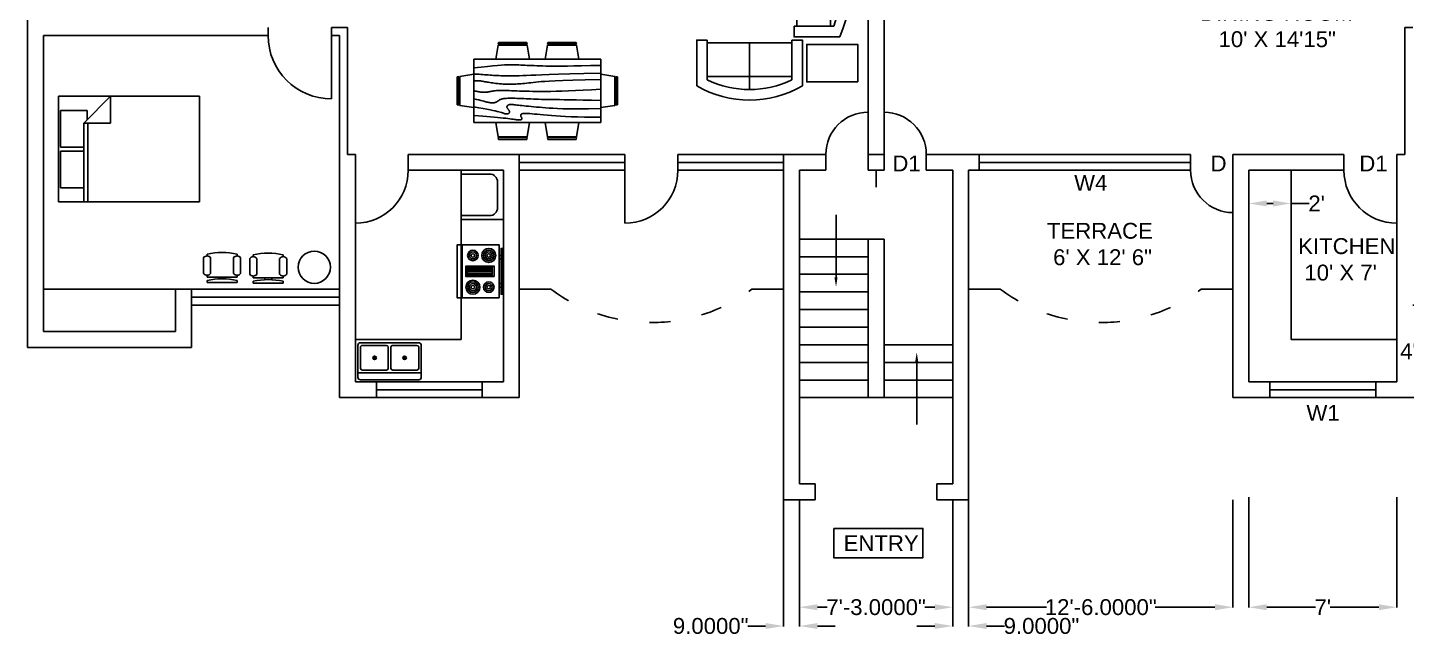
# Model space of a CAD drawing. Header units: inches. Extents: x -946 to 456, y -156 to 642.
# Drawn here: x -941 to -159, y -156 to 190 of the extents above; entities that cross this region are included whole.
import ezdxf
from ezdxf import colors
from ezdxf.entities.mleader import LeaderData, LeaderLine
from ezdxf.math import Vec2, Vec3

# ---------------------------------------------------------------- set-up
doc = ezdxf.new("R2010")
doc.units = ezdxf.units.IN
doc.header["$MEASUREMENT"] = 0
doc.linetypes.add('ACAD_ISO03W100', pattern=[30, 12, -18])
for name, color, linetype in [('blocks', 30, 'Continuous'), ('door', 10, 'Continuous'), ('terrace', 7, 'ACAD_ISO03W100'), ('window', 50, 'Continuous')]:
    doc.layers.add(name, color=color, linetype=linetype)
doc.styles.get("Standard").update_dxf_attribs({"font": 'arial.ttf', "height": 9})
doc.dimstyles.get("Standard").update_dxf_attribs({"dimtxt": 9, "dimasz": 10.18, "dimexe": 0.18, "dimexo": 0.0625, "dimgap": 0.09, "dimtad": 0, "dimtih": 1, "dimtoh": 1, "dimdec": 4, "dimzin": 0, "dimdsep": 46, "dimlunit": 3, "dimtxsty": 'Standard', "dimcen": 0.09, "dimadec": 0, "dimazin": 0, "dimtfac": 1, "dimtdec": 4, "dimtofl": 0, "dimtmove": 0, "dimatfit": 3, "dimfxl": 1, "dimtolj": 1, "dimtzin": 0, "dimarcsym": 0})

# ---------------------------------------------------------------- blocks, each defined once
blk = doc.blocks.new('Bed - Queen')
at = {"linetype": 'Continuous'}
for p, q in [((0, -80.00003), (0, 0)), ((0, 0), (59.99999, 0)), ((59.99999, 0), (59.99999, -80.00003)), ((7.99999, -1.2), (28.79998, -1.2)), ((7.99999, -14.4), (7.99999, -1.2)), ((28.79998, -1.2), (28.79998, -14.4)), ((31.19999, -1.2), (51.99999, -1.2)), ((31.19999, -14.4), (31.19999, -1.2)), ((51.99999, -1.2), (51.99999, -16.4)), ((0, -14.4), (44.8, -14.4)), ((59.99999, -29.6), (44.8, -14.4)), ((44.8, -14.4), (44.8, -29.6)), ((44.8, -16.8), (0, -16.8)), ((51.99999, -16.4), (46.79936, -16.4)), ((44.8, -29.6), (59.99999, -29.6)), ((59.99999, -80.00003), (0, -80.00003))]:
    blk.add_line(p, q, dxfattribs=at)
blk = doc.blocks.new('Dining Set - 36 x 72 in.')
at = {"linetype": 'Continuous'}
for p, q in [((-22.2343, 26.00059), (-23.4847, 17.99762)), ((-22.2304, 26), (-5.7608, 26)), ((-22, 27.5), (-22.1562, 26.50042)), ((-5.8416, 26.5), (-22.1534, 26.5)), ((-22, 27.5), (-6, 27.5)), ((-5.8437, 26.49966), (-6, 27.5)), ((-4.5152, 17.99762), (-5.7655, 25.99926)), ((5.7657, 26.00059), (4.5153, 17.99762)), ((5.7696, 26), (22.2392, 26)), ((6, 27.5), (5.8438, 26.50042)), ((22.1584, 26.5), (5.8466, 26.5)), ((6, 27.5), (22, 27.5)), ((22.1563, 26.49966), (22, 27.5)), ((23.4848, 17.99762), (22.2345, 25.99926)), ((36, 18), (-36, 18)), ((-36, 18), (-36, -18)), ((36, -18), (36, 18)), ((-45.5, 8), (-44.5004, 8.15617)), ((-45.5, 8), (-45.5, -8)), ((-44.5, -8.15843), (-44.5, 8.15338)), ((-44.0006, 8.23428), (-35.9976, 9.48474)), ((-44, 8.23041), (-44, -8.23915)), ((44.0006, 8.23428), (35.9976, 9.48474)), ((44, 8.23041), (44, -8.23915)), ((44.5, -8.15843), (44.5, 8.15338)), ((45.5, 8), (44.5005, 8.15617)), ((45.5, 8), (45.5, -8)), ((-44.4997, -8.15631), (-45.5, -8)), ((-35.9976, -9.48476), (-43.9993, -8.2345)), ((35.9976, -9.48476), (43.9993, -8.2345)), ((44.4997, -8.15631), (45.5, -8)), ((-36, -18), (36, -18)), ((-22.2343, -26.0006), (-23.4847, -17.99762)), ((-4.5152, -17.99762), (-5.7655, -25.99928)), ((5.7657, -26.0006), (4.5153, -17.99762)), ((23.4848, -17.99762), (22.2345, -25.99928)), ((-22.2304, -26), (-5.7608, -26)), ((-22, -27.5), (-22.1562, -26.50044)), ((-5.8416, -26.5), (-22.1534, -26.5)), ((-22, -27.5), (-6, -27.5)), ((-5.8437, -26.49967), (-6, -27.5)), ((5.7696, -26), (22.2392, -26)), ((6, -27.5), (5.8438, -26.50044)), ((22.1584, -26.5), (5.8466, -26.5)), ((6, -27.5), (22, -27.5)), ((22.1563, -26.49967), (22, -27.5))]:
    blk.add_line(p, q, dxfattribs=at)
for points in [[(-36, 15), (-31.1772, 14.97754), (-26.8079, 14.91406), (-22.8538, 14.81543), (-19.276, 14.6875), (-16.0362, 14.53613), (-13.0957, 14.36718), (-10.4159, 14.18652), (-7.9583, 14), (-5.6904, 13.81315), (-3.6035, 13.63021), (-1.6954, 13.45508), (0.0365, 13.29166), (1.5945, 13.14388), (2.9811, 13.01562), (4.1988, 12.9108), (5.25, 12.83333), (6.1393, 12.78613), (6.8802, 12.76823), (7.4883, 12.77767), (7.9792, 12.8125), (8.3685, 12.87077), (8.6719, 12.95052), (8.9049, 13.0498), (9.0833, 13.16666), (9.2205, 13.29899), (9.3216, 13.44401), (9.3895, 13.59879), (9.4271, 13.76041), (9.4373, 13.92594), (9.4232, 14.09245), (9.3875, 14.257), (9.3333, 14.41666), (9.2638, 14.56917), (9.1836, 14.71484), (9.0975, 14.85465), (9.0104, 14.98958), (8.9272, 15.1206), (8.8529, 15.2487), (8.7922, 15.37483), (8.75, 15.5), (8.7305, 15.62467), (8.7344, 15.74739), (8.7617, 15.86621), (8.8125, 15.97916), (8.8867, 16.08431), (8.9844, 16.17968), (9.1055, 16.26334), (9.25, 16.33333), (9.4189, 16.38802), (9.6172, 16.42708), (9.8506, 16.45052), (10.125, 16.45833), (10.4463, 16.45052), (10.8203, 16.42708), (11.2529, 16.38802), (11.75, 16.33333), (12.3184, 16.26318), (12.9694, 16.17838), (13.7151, 16.07991), (14.5677, 15.96875), (15.5395, 15.84586), (16.6426, 15.71224), (17.8893, 15.56884), (19.2917, 15.41666), (20.859, 15.25667), (22.5879, 15.08984), (24.4721, 14.91715), (26.5052, 14.73958), (28.6809, 14.5581), (30.9929, 14.3737), (33.4347, 14.18733), (36, 14)], [(-36, 10), (-28.9766, 10.14274), (-23.1725, 10.20442), (-18.4241, 10.19775), (-14.5677, 10.13541), (-11.4399, 10.03011), (-8.877, 9.89453), (-6.7154, 9.74137), (-4.7917, 9.58333), (-2.9698, 9.43082), (-1.2246, 9.28515), (0.4415, 9.14534), (2.026, 9.01041), (3.5266, 8.87939), (4.9408, 8.7513), (6.266, 8.62516), (7.5, 8.5), (8.6411, 8.37549), (9.6914, 8.2539), (10.6538, 8.13818), (11.5312, 8.03125), (12.3267, 7.93603), (13.043, 7.85547), (13.6831, 7.79248), (14.25, 7.75), (14.7471, 7.7303), (15.1797, 7.73307), (15.5537, 7.75732), (15.875, 7.80208), (16.1494, 7.86637), (16.3828, 7.94922), (16.5811, 8.04964), (16.75, 8.16666), (16.8944, 8.29915), (17.0143, 8.44531), (17.1089, 8.60319), (17.1771, 8.77083), (17.218, 8.94629), (17.2305, 9.1276), (17.2137, 9.31282), (17.1667, 9.5), (17.0895, 9.6875), (16.987, 9.875), (16.8649, 10.0625), (16.7292, 10.25), (16.5856, 10.4375), (16.4401, 10.625), (16.2985, 10.8125), (16.1667, 11), (16.05, 11.18733), (15.9518, 11.3737), (15.8752, 11.5581), (15.8229, 11.73958), (15.798, 11.91715), (15.8034, 12.08984), (15.842, 12.25667), (15.9167, 12.41666), (16.0295, 12.56836), (16.1784, 12.70833), (16.3605, 12.83268), (16.5729, 12.9375), (16.8127, 13.01888), (17.0768, 13.07291), (17.3625, 13.0957), (17.6667, 13.08333), (17.9894, 13.03312), (18.3418, 12.94726), (18.7382, 12.82918), (19.1927, 12.68229), (19.7195, 12.51001), (20.3327, 12.31575), (21.0465, 12.10294), (21.875, 11.875), (22.8357, 11.63354), (23.959, 11.37304), (25.2786, 11.08618), (26.8282, 10.76562), (28.6414, 10.40405), (30.752, 9.99414), (33.1936, 9.52856), (36, 9)], [(-36, 5.5), (-30.7157, 5.3348), (-26.069, 5.20963), (-21.9946, 5.11767), (-18.4271, 5.05208), (-15.3009, 5.00602), (-12.5508, 4.97265), (-10.1112, 4.94515), (-7.9167, 4.91666), (-5.909, 4.88167), (-4.0586, 4.83984), (-2.3429, 4.79215), (-0.7396, 4.73958), (0.7739, 4.6831), (2.22, 4.6237), (3.6213, 4.56233), (5, 4.5), (6.373, 4.43782), (7.7344, 4.3776), (9.0723, 4.32129), (10.375, 4.27083), (11.6309, 4.22819), (12.8281, 4.19531), (13.9551, 4.17415), (15, 4.16666), (15.954, 4.17448), (16.819, 4.19791), (17.6001, 4.23698), (18.3021, 4.29166), (18.9299, 4.36198), (19.4883, 4.44791), (19.9823, 4.54948), (20.4167, 4.66666), (20.7969, 4.79899), (21.1302, 4.94401), (21.4245, 5.09879), (21.6875, 5.26041), (21.9271, 5.42594), (22.1511, 5.59245), (22.3672, 5.757), (22.5834, 5.91666), (22.8065, 6.06868), (23.0404, 6.21093), (23.2879, 6.34147), (23.5521, 6.45833), (23.8358, 6.55957), (24.142, 6.64323), (24.4735, 6.70735), (24.8334, 6.75), (25.2235, 6.76969), (25.642, 6.76692), (26.0858, 6.74267), (26.5521, 6.69791), (27.0379, 6.63362), (27.5404, 6.55078), (28.0565, 6.45036), (28.5834, 6.33333), (29.1242, 6.19987), (29.7071, 6.04687), (30.3661, 5.87044), (31.1354, 5.66666), (32.0493, 5.43164), (33.142, 5.16146), (34.4475, 4.85221), (36, 4.5)], [(-36, -1), (-30.7915, -0.6591), (-26.0195, -0.38216), (-21.6519, -0.16284), (-17.6563, 0.00521), (-14.0005, 0.12833), (-10.6523, 0.21289), (-7.5796, 0.26522), (-4.75, 0.29166), (-2.134, 0.29793), (0.2878, 0.28711), (2.5317, 0.26163), (4.6146, 0.22396), (6.5529, 0.17651), (8.3633, 0.12174), (10.0623, 0.06209), (11.6667, 0), (13.1899, -0.06201), (14.6341, -0.1211), (15.9982, -0.17432), (17.2813, -0.21875), (18.4823, -0.25147), (19.6003, -0.26953), (20.6343, -0.27002), (21.5834, -0.25), (22.4481, -0.20768), (23.2357, -0.14584), (23.9549, -0.06836), (24.6146, 0.02083), (25.2235, 0.11784), (25.7904, 0.21875), (26.3241, 0.31966), (26.8334, 0.41666), (27.3265, 0.50618), (27.8099, 0.58593), (28.2894, 0.65397), (28.7709, 0.70833), (29.2601, 0.74707), (29.763, 0.76823), (30.2855, 0.76985), (30.8334, 0.75), (31.4088, 0.70784), (31.9994, 0.64713), (32.589, 0.57275), (33.1615, 0.48958), (33.7008, 0.4025), (34.1908, 0.3164), (34.6153, 0.23616), (34.9584, 0.16666), (35.2099, 0.11165), (35.3848, 0.07031), (35.504, 0.04069), (35.5886, 0.02083), (35.6594, 0.00879), (35.7377, 0.0026), (35.8442, 0.00032), (36, 0)], [(-36, -6.5), (-27.1843, -6.31267), (-20.084, -6.1263), (-14.469, -5.9419), (-10.1094, -5.76042), (-6.7752, -5.58285), (-4.2363, -5.41016), (-2.2629, -5.24333), (-0.625, -5.08334), (0.8708, -4.93099), (2.2715, -4.78646), (3.5872, -4.64974), (4.8281, -4.52084), (6.0046, -4.39974), (7.127, -4.28646), (8.2053, -4.18099), (9.25, -4.08334), (10.2705, -3.99382), (11.2734, -3.91407), (12.2647, -3.84603), (13.25, -3.79167), (14.2354, -3.75293), (15.2266, -3.73177), (16.2295, -3.73015), (17.25, -3.75), (18.2912, -3.79248), (19.3451, -3.85547), (20.4009, -3.93604), (21.4479, -4.03125), (22.4754, -4.13819), (23.4727, -4.25391), (24.4289, -4.37549), (25.3334, -4.5), (26.1785, -4.62492), (26.9694, -4.74935), (27.7145, -4.87281), (28.4219, -4.99479), (29.1, -5.11483), (29.7572, -5.23242), (30.4016, -5.34709), (31.0417, -5.45834), (31.6837, -5.56437), (32.3262, -5.65821), (32.9658, -5.73153), (33.599, -5.77604), (34.2224, -5.78345), (34.8327, -5.74545), (35.4264, -5.65373), (36, -5.5)], [(-36, -10), (-26.4022, -9.81299), (-18.4675, -9.62891), (-11.9839, -9.45069), (-6.7396, -9.28125), (-2.5226, -9.12354), (0.8789, -8.98047), (3.6769, -8.85498), (6.0833, -8.75), (8.2767, -8.66765), (10.3021, -8.60677), (12.1712, -8.56543), (13.8958, -8.54167), (15.4876, -8.53353), (16.9583, -8.53907), (18.3197, -8.55632), (19.5834, -8.58334), (20.7616, -8.61841), (21.8685, -8.66081), (22.9188, -8.71004), (23.9271, -8.76563), (24.9081, -8.82707), (25.8763, -8.89388), (26.8465, -8.96558), (27.8334, -9.04167), (28.8474, -9.12118), (29.8828, -9.20117), (30.93, -9.27824), (31.9792, -9.34896), (33.0205, -9.40991), (34.0443, -9.45768), (35.0407, -9.48885), (36, -9.5)], [(-36, -14.5), (-30.0881, -14.33513), (-25.0332, -14.21224), (-20.7312, -14.12647), (-17.0781, -14.07292), (-13.97, -14.04671), (-11.3027, -14.04297), (-8.9724, -14.05681), (-6.875, -14.08334), (-4.9224, -14.11833), (-3.0905, -14.16016), (-1.3709, -14.20785), (0.2448, -14.26042), (1.7647, -14.3169), (3.1973, -14.3763), (4.5507, -14.43767), (5.8333, -14.5), (7.0554, -14.5621), (8.235, -14.62175), (9.3922, -14.67652), (10.5469, -14.72396), (11.7192, -14.76164), (12.929, -14.78711), (14.1965, -14.79794), (15.5417, -14.79167), (16.9933, -14.76424), (18.6152, -14.70508), (20.4804, -14.60197), (22.6615, -14.44271), (25.2312, -14.21509), (28.2624, -13.9069), (31.8277, -13.50594), (36, -13)]]:
    blk.add_lwpolyline(points, dxfattribs=at)
blk = doc.blocks.new('Chair - Desk')
at = {"linetype": 'Continuous'}
for p, q in [((-8.5, 0), (-8.5, -1)), ((-8.5, 0), (8.5, 0)), ((8.5, 0), (8.5, -1)), ((-10.5, -5), (-10.5, -14)), ((-8.5, -3), (-8.5, -4)), ((-8.5, -3), (8.5, -3)), ((-6.5, -14), (-6.5, -5)), ((-2, -3), (-2, -1.9355)), ((2, -1.9576), (2, -3)), ((6.5, -5), (6.5, -14)), ((8.5, -3), (8.5, -4)), ((10.5, -14), (10.5, -5)), ((-8.5, -15), (-8.5, -16)), ((8.5, -15), (8.5, -16))]:
    blk.add_line(p, q, dxfattribs=at)
for centre, radius, start, end in [((-8.5, -6.5), 2.5, 36.8699, 143.1301), ((0, 34.625), 36.625, 256.5803, 283.4197), ((8.5, -6.5), 2.5, 36.8699, 143.1301), ((-8.5, -12.5), 2.5, 216.8699, 323.1301), ((8.5, -12.5), 2.5, 216.8699, 323.1301), ((0, 19.625), 36.625, 256.5803, 283.4197)]:
    blk.add_arc(centre, radius, start, end, dxfattribs=at)
blk = doc.blocks.new('Sink-double - 36 in top')
for p, q in [((-18, -4), (18, -4)), ((-0.75, -18.5), (-0.75, -6.5)), ((0.75, -6.5), (0.75, -18.5))]:
    blk.add_line(p, q)
for points in [[(-16.5, 0), (16.5, 0)], [(-18, -19.5), (-18, -1.5)], [(-16.5, -18.5), (-16.5, -6.5)], [(-15.5, -5.5), (-1.75, -5.5)], [(1.75, -5.5), (15.5, -5.5)], [(16.5, -6.5), (16.5, -18.5)], [(18, -1.5), (18, -19.5)], [(16.5, -21), (-16.5, -21)], [(-1.75, -19.5), (-15.5, -19.5)], [(15.5, -19.5), (1.75, -19.5)]]:
    blk.add_lwpolyline(points)
for centre, radius in [((-8.5, -12.5), 1), ((-8.5, -12.5), 0.5), ((8.5, -12.5), 1), ((8.5, -12.5), 0.5)]:
    blk.add_circle(centre, radius)
for centre, radius, start, end in [((-16.5, -1.5), 1.5, 90, 180), ((16.5, -1.5), 1.5, 0, 90), ((-15.5, -6.5), 1, 90, 180), ((-1.75, -6.5), 1, 0, 90), ((1.75, -6.5), 1, 90, 180), ((15.5, -6.5), 1, 0, 90), ((-16.5, -19.5), 1.5, 180, 270), ((-15.5, -18.5), 1, 180, 270), ((-1.75, -18.5), 1, 270, 0), ((1.75, -18.5), 1, 180, 270), ((15.5, -18.5), 1, 270, 0), ((16.5, -19.5), 1.5, 270, 0)]:
    blk.add_arc(centre, radius, start, end)
blk = doc.blocks.new('Range-Oven - 30 in top')
for p, q in [((0, -3), (30, -3)), ((12, -6), (18, -6)), ((13, -20), (13, -6)), ((14, -6), (14, -20)), ((15, -20), (15, -6)), ((16, -6), (16, -20)), ((17, -20), (17, -6)), ((18, -20), (12, -20)), ((6, -24), (6, -25)), ((8, -25), (8, -24)), ((22, -25), (22, -24)), ((24, -24), (24, -25))]:
    blk.add_line(p, q)
for points in [[(0, -24), (0, 0), (30, 0), (30, -24)], [(12, -21), (12, -5), (18, -5), (18, -21)], [(2, -26), (2, -25), (28, -25), (28, -26)]]:
    blk.add_lwpolyline(points, close=True)
for centre, radius in [((6, -9), 4), ((6, -9), 3), ((6, -9), 2), ((24, -9), 3), ((24, -9), 2), ((6, -18), 3), ((6, -9), 1), ((24, -18), 4), ((24, -18), 3), ((24, -9), 1), ((6, -18), 2), ((6, -18), 1), ((24, -18), 2), ((24, -18), 1)]:
    blk.add_circle(centre, radius)
blk = doc.blocks.new('Sofa - Roundback 7 ft.')
at = {"linetype": 'Continuous'}
for p, q in [((-12.00002, -32.4421), (-12.00003, -6.5971)), ((11.99997, -32.4421), (11.99998, -6.5971)), ((-36.000027, -34), (-36.000027, -11.4696)), ((-35.999844, -13.3819), (35.9998, -13.3819)), ((35.99998, -34), (35.99998, -11.4696)), ((-36.000027, -32.4421), (35.99998, -32.4421))]:
    blk.add_line(p, q, dxfattribs=at)
for points in [[(-36.000027, -34), (-42.000027, -34), (-42.000027, -8)], [(41.99998, -8), (41.99998, -34), (35.99998, -34)]]:
    blk.add_lwpolyline(points, dxfattribs=at)
for centre, radius, start, end in [((0, -114.25), 114.25, 68.43141, 111.5686), ((-0.00001, -127.1968), 121.1968, 72.72033, 107.2797)]:
    blk.add_arc(centre, radius, start, end, dxfattribs=at)
blk = doc.blocks.new('Sofa - Roundback Loveseat 5 ft.')
at = {"linetype": 'Continuous'}
for p, q in [((0, -32.44198), (0, -5.99998)), ((-24, -33.99998), (-24, -11.46958)), ((-23.9998, -13.38178), (23.99986, -13.38178)), ((24.00004, -33.99998), (24.00004, -11.46958)), ((-24, -32.44198), (24.00004, -32.44198))]:
    blk.add_line(p, q, dxfattribs=at)
for points in [[(-24, -33.99998), (-30, -33.99998), (-30, -7.99998)], [(30.00004, -7.99998), (30.00004, -33.99998), (24.00004, -33.99998)]]:
    blk.add_lwpolyline(points, dxfattribs=at)
for centre, radius, start, end in [((0, -60.24998), 60.24998, 60.13715, 119.8628), ((0, -61.38438), 55.38444, 64.32083, 115.6792)]:
    blk.add_arc(centre, radius, start, end, dxfattribs=at)
blk = doc.blocks.new('*D36')
at = {"color": 0, "lineweight": -2, "transparency": 16777216}
for p, q in [((-248.43, 108.86), (-248.43, 89.94)), ((-224.43, 108.86), (-224.43, 89.94)), ((-238.25, 90.12), (-234.61, 90.12)), ((-224.43, 90.12), (-214.25, 90.12))]:
    blk.add_line(p, q, dxfattribs=at)
at = {"color": 0, "transparency": 16777216}
for points in [[(-238.25, 91.81), (-238.25, 88.42), (-248.43, 90.12)], [(-234.61, 91.81), (-234.61, 88.42), (-224.43, 90.12)]]:
    blk.add_solid(points, dxfattribs=at)
at = {"layer": 'Defpoints', "color": 0, "transparency": 16777216}
for p in [(-248.43, 108.92), (-224.43, 108.92), (-224.43, 90.12)]:
    blk.add_point(p, dxfattribs=at)
at = {"color": 0, "transparency": 16777216, "insert": (-209.94, 90.12), "char_height": 9, "attachment_point": 5}
blk.add_mtext("\\A1;2'", dxfattribs=at)
blk = doc.blocks.new('*D37')
at = {"color": 0, "lineweight": -2, "transparency": 16777216}
for p, q in [((-155.37, 32.42), (-134.09, 32.42)), ((-134.27, 22.24), (-134.27, 10.86)), ((-134.27, -9.9), (-134.27, 1.49)), ((-155.37, -20.08), (-134.09, -20.08))]:
    blk.add_line(p, q, dxfattribs=at)
at = {"color": 0, "transparency": 16777216}
for points in [[(-135.97, 22.24), (-132.57, 22.24), (-134.27, 32.42)], [(-135.97, -9.9), (-132.57, -9.9), (-134.27, -20.08)]]:
    blk.add_solid(points, dxfattribs=at)
at = {"layer": 'Defpoints', "color": 0, "transparency": 16777216}
for p in [(-155.43, 32.42), (-155.43, -20.08), (-134.27, -20.08)]:
    blk.add_point(p, dxfattribs=at)
at = {"color": 0, "transparency": 16777216, "insert": (-134.27, 6.17), "char_height": 9, "attachment_point": 5}
blk.add_mtext('\\A1;4\'-4.5000"', dxfattribs=at)
blk = doc.blocks.new('*D48')
at = {"color": 0, "lineweight": -2, "transparency": 16777216}
for p, q in [((-512.43, -78.11), (-512.43, -149.85)), ((-503.43, -78.11), (-503.43, -149.85)), ((-522.61, -149.67), (-532.79, -149.67)), ((-493.25, -149.67), (-483.07, -149.67))]:
    blk.add_line(p, q, dxfattribs=at)
at = {"color": 0, "transparency": 16777216}
for points in [[(-522.61, -147.97), (-522.61, -151.36), (-512.43, -149.67)], [(-493.25, -147.97), (-493.25, -151.36), (-503.43, -149.67)]]:
    blk.add_solid(points, dxfattribs=at)
at = {"layer": 'Defpoints', "color": 0, "transparency": 16777216}
for p in [(-512.43, -78.05), (-503.43, -78.05), (-512.43, -149.67)]:
    blk.add_point(p, dxfattribs=at)
at = {"color": 0, "transparency": 16777216, "insert": (-553.78, -149.67), "char_height": 9, "attachment_point": 5}
blk.add_mtext('\\A1;9.0000"', dxfattribs=at)
blk = doc.blocks.new('*D49')
at = {"color": 0, "lineweight": -2, "transparency": 16777216}
for p, q in [((-503.43, -78.11), (-503.43, -139.18)), ((-416.43, -78.11), (-416.43, -139.18)), ((-493.25, -139), (-487.67, -139)), ((-426.61, -139), (-432.18, -139))]:
    blk.add_line(p, q, dxfattribs=at)
at = {"color": 0, "transparency": 16777216}
for points in [[(-493.25, -137.31), (-493.25, -140.7), (-503.43, -139)], [(-426.61, -137.31), (-426.61, -140.7), (-416.43, -139)]]:
    blk.add_solid(points, dxfattribs=at)
at = {"layer": 'Defpoints', "color": 0, "transparency": 16777216}
for p in [(-503.43, -78.05), (-416.43, -78.05), (-416.43, -139)]:
    blk.add_point(p, dxfattribs=at)
at = {"color": 0, "transparency": 16777216, "insert": (-459.93, -139), "char_height": 9, "attachment_point": 5}
blk.add_mtext('\\A1;7\'-3.0000"', dxfattribs=at)
blk = doc.blocks.new('*D51')
at = {"color": 0, "lineweight": -2, "transparency": 16777216}
for p, q in [((-416.43, -78.11), (-416.43, -149.85)), ((-407.43, -78.11), (-407.43, -149.85)), ((-426.61, -149.67), (-436.79, -149.67)), ((-397.25, -149.67), (-387.07, -149.67))]:
    blk.add_line(p, q, dxfattribs=at)
at = {"color": 0, "transparency": 16777216}
for points in [[(-426.61, -147.97), (-426.61, -151.36), (-416.43, -149.67)], [(-397.25, -147.97), (-397.25, -151.36), (-407.43, -149.67)]]:
    blk.add_solid(points, dxfattribs=at)
at = {"layer": 'Defpoints', "color": 0, "transparency": 16777216}
for p in [(-416.43, -78.05), (-407.43, -78.05), (-407.43, -149.67)]:
    blk.add_point(p, dxfattribs=at)
at = {"color": 0, "transparency": 16777216, "insert": (-366.07, -149.67), "char_height": 9, "attachment_point": 5}
blk.add_mtext('\\A1;9.0000"', dxfattribs=at)
blk = doc.blocks.new('*D52')
at = {"color": 0, "lineweight": -2, "transparency": 16777216}
for p, q in [((-407.43, -78.11), (-407.43, -139.18)), ((-257.43, -78.11), (-257.43, -139.18)), ((-397.25, -139), (-363.28, -139)), ((-267.61, -139), (-301.57, -139))]:
    blk.add_line(p, q, dxfattribs=at)
at = {"color": 0, "transparency": 16777216}
for points in [[(-397.25, -137.31), (-397.25, -140.7), (-407.43, -139)], [(-267.61, -137.31), (-267.61, -140.7), (-257.43, -139)]]:
    blk.add_solid(points, dxfattribs=at)
at = {"layer": 'Defpoints', "color": 0, "transparency": 16777216}
for p in [(-407.43, -78.05), (-257.43, -78.05), (-257.43, -139)]:
    blk.add_point(p, dxfattribs=at)
at = {"color": 0, "transparency": 16777216, "insert": (-332.43, -139), "char_height": 9, "attachment_point": 5}
blk.add_mtext('\\A1;12\'-6.0000"', dxfattribs=at)
blk = doc.blocks.new('*D65')
at = {"color": 0, "lineweight": -2, "transparency": 16777216}
for p, q in [((-248.43, -76.5), (-248.43, -139.18)), ((-164.43, -76.5), (-164.43, -139.18)), ((-238.25, -139), (-210.62, -139)), ((-174.61, -139), (-202.23, -139))]:
    blk.add_line(p, q, dxfattribs=at)
at = {"color": 0, "transparency": 16777216}
for points in [[(-238.25, -137.31), (-238.25, -140.7), (-248.43, -139)], [(-174.61, -137.31), (-174.61, -140.7), (-164.43, -139)]]:
    blk.add_solid(points, dxfattribs=at)
at = {"layer": 'Defpoints', "color": 0, "transparency": 16777216}
for p in [(-248.43, -76.43), (-164.43, -76.43), (-164.43, -139)]:
    blk.add_point(p, dxfattribs=at)
at = {"color": 0, "transparency": 16777216, "insert": (-206.43, -139), "char_height": 9, "attachment_point": 5}
blk.add_mtext("\\A1;7'", dxfattribs=at)

msp = doc.modelspace()

# ---------------------------------------------------------------- linework, layer by layer
for p, q in [((-464.42803, 306.92435), (-464.42803, 108.92435)), ((-455.42803, 306.92435), (-455.42803, 108.92435)), ((-464.42803, 108.92435), (-464.42803, 297.92435)), ((-455.42803, 108.92435), (-455.42803, 297.92435)), ((-941.42803, 194.42435), (-941.42803, 8.42435)), ((-804.92803, 185.42435), (-804.92803, 189.92435)), ((-764.42803, 189.92435), (-768.92803, 189.92435)), ((-764.42803, 189.92435), (-768.92803, 189.92435)), ((-768.92803, 189.92435), (-768.92803, 185.42435)), ((-759.92803, 189.92435), (-764.42803, 189.92435)), ((-759.92803, 185.42435), (-759.92803, 189.92435)), ((-159.92803, 185.42435), (-159.92803, 189.92435)), ((-159.92803, 189.92435), (-155.42803, 189.92435)), ((-932.42803, 17.42435), (-932.42803, 185.42435)), ((-804.92803, 185.42435), (-932.42803, 185.42435)), ((-764.42803, 185.42435), (-768.92803, 185.42435)), ((-764.42803, 41.42435), (-764.42803, 185.42435)), ((-759.92803, 117.92435), (-759.92803, 185.42435)), ((-159.92803, 117.92435), (-159.92803, 185.42435)), ((-755.42803, 117.92435), (-759.92803, 117.92435)), ((-755.42803, 108.92435), (-755.42803, 117.92435)), ((-725.42803, 108.92435), (-725.42803, 117.92435)), ((-662.42803, 117.92435), (-725.42803, 117.92435)), ((-662.42803, 117.92435), (-602.42803, 117.92435)), ((-662.42803, 108.92435), (-662.42803, 117.92435)), ((-602.42803, 108.92435), (-602.42803, 117.92435)), ((-572.42803, 108.92435), (-572.42803, 117.92435)), ((-572.42803, 117.92435), (-512.42803, 117.92435)), ((-512.42803, 117.92435), (-503.42803, 117.92435)), ((-512.42803, 117.92435), (-512.42803, 108.92435)), ((-503.42803, 117.92435), (-503.42803, 117.92435)), ((-503.42803, 117.92435), (-488.42803, 117.92435)), ((-488.42803, 117.92435), (-488.42803, 108.92435)), ((-455.42803, 117.92435), (-464.42803, 117.92435)), ((-416.42803, 117.92435), (-431.42803, 117.92435)), ((-431.42803, 117.92435), (-431.42803, 108.92435)), ((-407.42803, 117.92435), (-416.42803, 117.92435)), ((-416.42803, 117.92435), (-416.42803, 117.92435)), ((-281.42803, 117.92435), (-407.42803, 117.92435)), ((-257.42803, 108.92435), (-257.42803, 117.92435)), ((-257.42803, 117.92435), (-194.42803, 117.92435)), ((-194.42803, 108.92435), (-194.42803, 117.92435)), ((-164.42803, 108.92435), (-164.42803, 117.92435)), ((-164.42803, 117.92435), (-159.92803, 117.92435)), ((-602.42803, 113.42435), (-662.42803, 113.42435)), ((-512.42803, 113.42435), (-572.42803, 113.42435)), ((-755.42803, 41.42435), (-755.42803, 108.92435)), ((-671.42803, 108.92435), (-725.42803, 108.92435)), ((-695.42803, 99.92435), (-695.42803, 108.92435)), ((-695.42803, 106.81403), (-679.24659, 106.81403)), ((-674.74659, 102.31403), (-674.74659, 87.70231)), ((-671.42803, 99.92435), (-671.42803, 108.92435)), ((-662.42803, 99.92435), (-662.42803, 108.92435)), ((-602.42803, 108.92435), (-662.42803, 108.92435)), ((-512.42803, 108.92435), (-572.42803, 108.92435)), ((-512.42803, 36.92435), (-512.42803, 108.92435)), ((-503.42803, 36.92435), (-503.42803, 108.92435)), ((-488.42803, 108.92435), (-503.42803, 108.92435)), ((-455.42803, 108.92435), (-464.42803, 108.92435)), ((-459.92803, 108.92435), (-459.92803, 99.39912)), ((-431.42803, 108.92435), (-416.42803, 108.92435)), ((-416.42803, 36.92435), (-416.42803, 108.92435)), ((-407.42803, 108.92435), (-281.42803, 108.92435)), ((-407.42803, 36.92435), (-407.42803, 108.92435)), ((-257.42803, 99.92435), (-257.42803, 108.92435)), ((-248.42803, 108.92435), (-194.42803, 108.92435)), ((-248.42803, 99.92435), (-248.42803, 108.92435)), ((-224.42803, 99.92435), (-224.42803, 108.92435)), ((-164.42803, 41.42435), (-164.42803, 108.92435)), ((-695.42803, 12.92435), (-695.42803, 99.92435)), ((-671.42803, -11.07565), (-671.42803, 99.92435)), ((-662.42803, -20.07565), (-662.42803, 99.92435)), ((-257.42803, -20.07565), (-257.42803, 99.92435)), ((-248.42803, -11.07565), (-248.42803, 99.92435)), ((-224.42803, 12.92435), (-224.42803, 99.92435)), ((-679.24659, 83.20231), (-695.42803, 83.20231)), ((-671.42803, 80.92922), (-695.42803, 80.92922)), ((-503.42803, 69.92435), (-464.42803, 69.92435)), ((-464.42803, 69.92435), (-464.42803, -20.07565)), ((-455.42803, 69.92435), (-464.42803, 69.92435)), ((-455.42803, 69.92435), (-455.42803, -20.07565)), ((-503.42803, 59.92435), (-464.42803, 59.92435)), ((-503.42803, 49.92435), (-464.42803, 49.92435)), ((-503.42803, 49.92435), (-464.42803, 49.92435)), ((-857.42803, 41.42435), (-932.42803, 41.42435)), ((-848.42803, 41.42435), (-857.42803, 41.42435)), ((-857.42803, 41.42435), (-857.42803, 17.42435)), ((-848.42803, 32.42435), (-848.42803, 41.42435)), ((-848.42803, 41.42435), (-764.42803, 41.42435)), ((-764.42803, 41.42435), (-764.42803, -20.07565)), ((-755.42803, 41.42435), (-755.42803, -11.07565)), ((-662.42803, 41.42435), (-644.42803, 41.42435)), ((-512.42803, 41.42435), (-530.42803, 41.42435)), ((-503.42803, 39.92435), (-464.42803, 39.92435)), ((-407.42803, 41.42435), (-389.42803, 41.42435)), ((-257.42803, 41.42435), (-275.42803, 41.42435)), ((-164.42803, 41.42435), (-164.42803, -11.07565)), ((-848.42803, 36.92435), (-764.42803, 36.92435)), ((-848.42803, 8.42435), (-848.42803, 32.42435)), ((-848.42803, 32.42435), (-764.42803, 32.42435)), ((-512.42803, -78.05018), (-512.42803, 36.92435)), ((-503.42803, 36.92435), (-503.42803, -69.05018)), ((-416.42803, 36.92435), (-416.42803, -69.05018)), ((-407.42803, -78.05018), (-407.42803, 36.92435)), ((-503.42803, 29.92435), (-464.42803, 29.92435)), ((-932.42803, 17.42435), (-857.42803, 17.42435)), ((-503.42803, 19.92435), (-464.42803, 19.92435)), ((-941.42803, 8.42435), (-848.42803, 8.42435)), ((-755.42803, 12.92435), (-695.42803, 12.92435)), ((-503.42803, 9.92435), (-464.42803, 9.92435)), ((-416.42803, 9.92435), (-455.42803, 9.92435)), ((-164.42803, 12.92435), (-224.42803, 12.92435)), ((-503.42803, -0.07565), (-464.42803, -0.07565)), ((-416.42803, -0.07565), (-455.42803, -0.07565)), ((-755.42803, -11.07565), (-680.42803, -11.07565)), ((-743.42803, -20.07565), (-743.43792, -11.07565)), ((-743.43297, -15.57565), (-683.44987, -15.57565)), ((-683.44987, -11.07565), (-683.44987, -20.07565)), ((-680.42803, -11.07565), (-671.42803, -11.07565)), ((-503.42803, -10.07565), (-464.42803, -10.07565)), ((-416.42803, -10.07565), (-455.42803, -10.07565)), ((-239.42803, -11.07565), (-248.42803, -11.07565)), ((-164.42803, -11.07565), (-239.42803, -11.07565)), ((-236.40618, -11.07565), (-236.40618, -20.07565)), ((-176.42308, -15.57565), (-236.40618, -15.57565)), ((-176.42803, -20.07565), (-176.41814, -11.07565)), ((-764.42803, -20.07565), (-680.42803, -20.07565)), ((-680.42803, -20.07565), (-671.42803, -20.07565)), ((-671.42803, -20.07565), (-662.42803, -20.07565)), ((-503.42803, -20.07565), (-464.42803, -20.07565)), ((-455.42803, -20.07565), (-464.42803, -20.07565)), ((-416.42803, -20.07565), (-455.42803, -20.07565)), ((-248.42803, -20.07565), (-257.42803, -20.07565)), ((-239.42803, -20.07565), (-248.42803, -20.07565)), ((-155.42803, -20.07565), (-239.42803, -20.07565)), ((-494.42803, -69.05018), (-503.42803, -69.05018)), ((-494.42803, -78.05018), (-494.42803, -69.05018)), ((-425.42803, -78.05018), (-425.42803, -69.05018)), ((-425.42803, -69.05018), (-416.42803, -69.05018)), ((-503.42803, -78.05018), (-512.42803, -78.05018)), ((-503.42803, -78.05018), (-494.42803, -78.05018)), ((-416.42803, -78.05018), (-425.42803, -78.05018)), ((-416.42803, -78.05018), (-407.42803, -78.05018))]:
    msp.add_line(p, q)
msp.add_lwpolyline([(-483.92497, -94.28523), (-433.33794, -94.28523), (-433.33794, -110.91471), (-483.92497, -110.91471)], close=True)
for centre, start, end in [((-679.24659, 102.31403), 0, 90), ((-679.24659, 87.70231), 270, 0)]:
    msp.add_arc(centre, 4.5, start, end)
at = {"layer": 'blocks'}
msp.add_lwpolyline([(-470.30614, 159.07874), (-499.31301, 159.07874), (-499.31301, 180.38545), (-470.30614, 180.38545)], close=True, dxfattribs=at)
msp.add_circle((-778.73197, 53.92651), 9.14186, dxfattribs=at)
at = {"layer": 'door'}
for p, q in [((-768.92803, 149.42435), (-768.92803, 185.42435)), ((-602.42803, 108.92435), (-602.42803, 78.92435))]:
    msp.add_line(p, q, dxfattribs=at)
for centre, radius, start, end in [((-768.92803, 185.42435), 36, 180, 270), ((-464.42803, 117.92435), 24, 90, 180), ((-455.42803, 117.92435), 24, 0, 90), ((-755.42803, 108.92435), 30, 270, 0), ((-602.42803, 108.92435), 30, 270, 0), ((-257.42803, 108.92435), 24, 180, 270), ((-164.42803, 108.92435), 30, 180, 270)]:
    msp.add_arc(centre, radius, start, end, dxfattribs=at)
at = {"layer": 'terrace'}
for centre in [(-587.42803, 117.92435), (-332.42803, 117.92435)]:
    msp.add_arc(centre, 95.40047, 233.31027717, 306.68972283, dxfattribs=at)
at = {"layer": 'window'}
for p, q in [((-662.42803, 108.92435), (-662.42803, 117.92435)), ((-602.42803, 117.92435), (-662.42803, 117.92435)), ((-602.42803, 108.92435), (-602.42803, 117.92435)), ((-572.42803, 108.92435), (-572.42803, 117.92435)), ((-512.42803, 117.92435), (-572.42803, 117.92435)), ((-512.42803, 108.92435), (-512.42803, 117.92435)), ((-401.42803, 117.92435), (-401.42803, 108.92435)), ((-401.42803, 117.92435), (-281.42803, 117.92435)), ((-281.42803, 108.92435), (-281.42803, 117.92435)), ((-602.42803, 113.42435), (-662.42803, 113.42435)), ((-512.42803, 113.42435), (-572.42803, 113.42435)), ((-401.42803, 113.42435), (-281.42803, 113.42435)), ((-602.42803, 108.92435), (-662.42803, 108.92435)), ((-512.42803, 108.92435), (-572.42803, 108.92435)), ((-401.42803, 108.92435), (-281.42803, 108.92435)), ((-764.42803, 41.42435), (-848.42803, 41.42435)), ((-848.42803, 32.42435), (-848.42803, 41.42435)), ((-764.42803, 32.42435), (-764.42803, 41.42435)), ((-764.42803, 36.92435), (-848.42803, 36.92435)), ((-764.42803, 32.42435), (-848.42803, 32.42435)), ((-743.43792, -20.07565), (-743.43792, -11.07565)), ((-683.43792, -11.07565), (-743.43792, -11.07565)), ((-683.43792, -15.57565), (-743.43792, -15.57565)), ((-683.43792, -20.07565), (-683.43792, -11.07565)), ((-236.40618, -20.07565), (-236.40618, -11.07565)), ((-176.40618, -11.07565), (-236.40618, -11.07565)), ((-176.40618, -15.57565), (-236.40618, -15.57565)), ((-176.40618, -20.07565), (-176.40618, -11.07565)), ((-683.43792, -20.07565), (-743.43792, -20.07565)), ((-176.40618, -20.07565), (-236.40618, -20.07565))]:
    msp.add_line(p, q, dxfattribs=at)

# ---------------------------------------------------------------- block references
at = {"layer": 'blocks'}
for name, p, rotation in [('Sofa - Roundback 7 ft.', (-472.48204, 226.66222), 269.9999793631368), ('Dining Set - 36 x 72 in.', (-652.16933, 153.99638), 180), ('Sofa - Roundback Loveseat 5 ft.', (-531.72346, 148.78823), 180), ('Bed - Queen', (-923.95345, 90.95559), 89.99999999999999), ('Chair - Desk', (-831.05278, 45.33796), 180), ('Range-Oven - 30 in top', (-697.72674, 36.61175), 89.99999999999999), ('Chair - Desk', (-804.88525, 44.93159), 180), ('Sink-double - 36 in top', (-735.99212, -9.94327), 180)]:
    msp.add_blockref(name, p, dxfattribs=dict(at, rotation=rotation))

# ---------------------------------------------------------------- texts
at = {"char_height": 9, "attachment_point": 1}
for s, width, heights, insert in [('DINING ROOM\\P   10\' X 14\'15"', 91.3529478, [0], (-276.05658, 202.83859)), ('D1', 24, [0], (-450.68926, 117.32952)), ('D', 24, [0], (-270.09457, 117.32952)), ('D1', 24, [0], (-185.72243, 117.32952)), ('W4', 32.3337513, [0], (-347.53238, 106.34571)), ('TERRACE\\P 6\' X 12\' 6"', 91.3529478, [0], (-362.96237, 79.11835)), ("KITCHEN\\P 10' X 7'", 90.1344009, [27.1643], (-220.3861, 70.40697)), ('W1', 32.3337513, [0], (-215.70964, -24.22156)), ('ENTRY', 91.3529478, [0], (-478.34421, -98.17188))]:
    msp.add_mtext_dynamic_manual_height_columns(s, width=width, gutter_width=45, heights=heights, dxfattribs=dict(at, insert=insert))

# ---------------------------------------------------------------- dimensions: what is measured, and where the dimension line sits
for base, p1, p2, picture, middle in [((-224.42803, 90.11538), (-248.42803, 108.92435), (-224.42803, 108.92435), '*D36', (-209.94043, 90.11538)), ((-512.42803, -149.66531), (-503.42803, -78.05018), (-512.42803, -78.05018), '*D48', (-553.78185, -149.66531)), ((-416.42803, -139.00167), (-503.42803, -78.05018), (-416.42803, -78.05018), '*D49', (-459.92803, -139.00167)), ((-407.42803, -149.66531), (-416.42803, -78.05018), (-407.42803, -78.05018), '*D51', (-366.07421, -149.66531)), ((-257.42803, -139.00167), (-407.42803, -78.05018), (-257.42803, -78.05018), '*D52', (-332.42803, -139.00167)), ((-164.42803, -139.00167), (-248.42803, -76.43315), (-164.42803, -76.43315), '*D65', (-206.42803, -139.00167))]:
    dim = msp.add_linear_dim(base=base, p1=p1, p2=p2, dimstyle='Standard')
    dim.commit()
    dim.dimension.update_dxf_attribs({"geometry": picture, "text_midpoint": middle})
dim = msp.add_linear_dim(base=(-134.26984, -20.07565), p1=(-155.42803, 32.42435), p2=(-155.42803, -20.07565), angle=90, dimstyle='Standard')
dim.commit()
dim.dimension.update_dxf_attribs({"geometry": '*D37', "text_midpoint": (-134.26984, 6.17435), "dimtype": 160})

# ---------------------------------------------------------------- leaders
ml = msp.add_multileader_mtext('Standard')
ml.set_content('', color=256)
ml.set_leader_properties()
ml.build(insert=Vec2(0, 0))
ml.multileader.update_dxf_attribs({"dogleg_length": 0.36, "arrow_head_size": 5.4, "scale": 30})
ctx = ml.context
ctx.base_point, ctx.scale, ctx.char_height, ctx.arrow_head_size, ctx.landing_gap_size, ctx.plane_origin, ctx.plane_x_axis, ctx.plane_y_axis = Vec3(-482.6604, 83.75261), 30, 270, 5.4, 2.7, Vec3(-482.6604, 42.84196), Vec3(0, 1), Vec3(-1, 0)
notes = []
notes.append((ctx, [(0, (1, 1, 0), (-482.6604, 72.95261), (0, 1), 10.8, [(0, [(-482.6604, 42.84196)], 0, [])])]))
ctx.mtext.insert, ctx.mtext.text_direction, ctx.mtext.rotation, ctx.mtext.flow_direction = Vec3(-617.6604, 86.45261), Vec3(0, 1), 1.570796327, 5
ml = msp.add_multileader_mtext('Standard')
ml.set_content('', color=256)
ml.set_leader_properties()
ml.build(insert=Vec2(0, 0))
ml.multileader.update_dxf_attribs({"dogleg_length": 0.36, "arrow_head_size": 5.4, "scale": 30})
ctx = ml.context
ctx.base_point, ctx.scale, ctx.char_height, ctx.arrow_head_size, ctx.landing_gap_size, ctx.plane_origin, ctx.plane_x_axis, ctx.plane_y_axis = Vec3(-436.86542, -35.31513), 30, 270, 5.4, 2.7, Vec3(-436.86542, 5.59552), Vec3(0, -1), Vec3(1, 0)
notes.append((ctx, [(0, (1, 1, 0), (-436.86542, -24.51513), (0, -1), 10.8, [(0, [(-436.86542, 5.59552)], 0, [])])]))
ctx.mtext.insert, ctx.mtext.text_direction, ctx.mtext.rotation, ctx.mtext.flow_direction = Vec3(-301.86542, -38.01513), Vec3(0, -1), 4.71238898, 5
for ctx, leaders in notes:
    for number, flags, end, landing, length, lines in leaders:
        leader = LeaderData()
        leader.index, (leader.has_last_leader_line, leader.has_dogleg_vector, leader.attachment_direction) = number, flags
        leader.last_leader_point, leader.dogleg_vector, leader.dogleg_length = Vec3(end), Vec3(landing), length
        for number, points, colour, breaks in lines:
            line = LeaderLine()
            line.index, line.vertices, line.color, line.breaks = number, Vec3.list(points), colors.encode_raw_color(colour), breaks
            leader.lines.append(line)
        ctx.leaders.append(leader)

doc.saveas('drawing.dxf')
